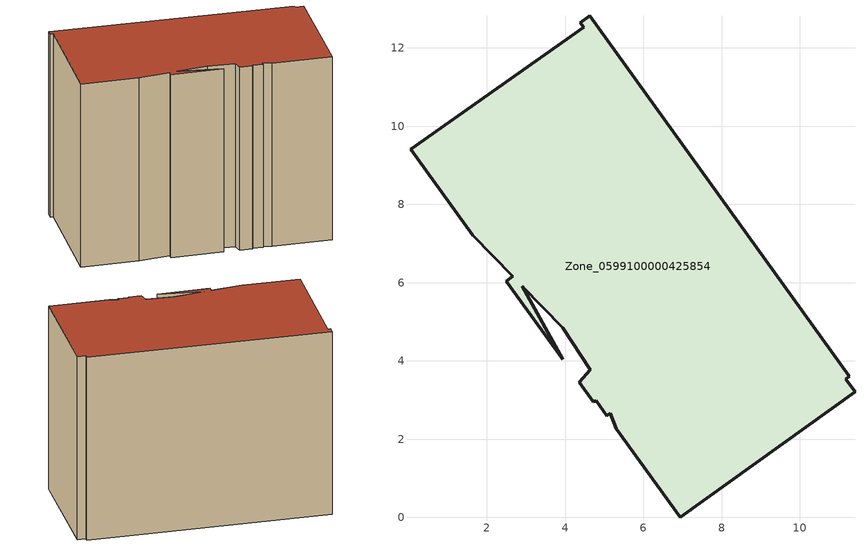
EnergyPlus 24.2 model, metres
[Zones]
Zone_0599100000425854
 floor ground (C_G): 3.93,4.84 2.9,5.91 3.94,4.04 2.49,6.03 2.66,6.16 1.64,7.21 0.05,9.41 4.47,12.53 4.38,12.64 4.63,12.82 11.26,3.61 11.18,3.52 11.41,3.21 6.95,0 5.31,2.26 5.15,2.66 5.06,2.6 4.79,2.98 4.72,2.95 4.36,3.45 4.64,3.78 z0
 wall outside (C_F): 11.26,3.61 4.63,12.82 4.38,12.64 4.47,12.53 0.05,9.41 1.64,7.21 2.66,6.16 2.49,6.03 3.94,4.04 2.9,5.91 3.93,4.84 4.64,3.78 4.36,3.45 4.72,2.95 4.79,2.98 5.06,2.6 5.15,2.66 5.31,2.26 6.95,0 11.41,3.21 11.18,3.52 11.26,3.61 z0:9.09
 roof outside (C_R): 2.9,5.91 3.93,4.84 4.64,3.78 4.36,3.45 4.72,2.95 4.79,2.98 5.06,2.6 5.15,2.66 5.31,2.26 6.95,0 11.41,3.21 11.18,3.52 11.26,3.61 4.63,12.82 4.38,12.64 4.47,12.53 0.05,9.41 1.64,7.21 2.66,6.16 2.49,6.03 3.94,4.04 z9.09
[BUILDING]
Pand.0599100000425854: North Axis=0; Terrain=City; Loads Convergence Tolerance Value=0.04; Temperature Convergence Tolerance Value=0.4; Solar Distribution=FullExterior; Maximum Number of Warmup Days=25; Minimum Number of Warmup Days=1
[Site:Location]
Rotterdam.The.Hague.AP_ZH_NLD Design_Conditions: Latitude=51.96; Longitude=4.45; Time Zone=1; Elevation=-4.5
[SITE:GROUNDTEMPERATURE:BUILDINGSURFACE]
18, 18, 18, 18, 18, 18, 18, 18, 18, 18, 18, 18
[MATERIAL] Thermal Absorptance=0.9; Solar Absorptance=0.7; Visible Absorptance=0.7
Name | Roughness | Thickness | Conductivity | Density | Specific Heat
G.TC.2006-2014 | MediumSmooth | 0.15 | 0.06 | 540 | 1210
F.TC.2006-2014 | Rough | 0.3 | 0.12 | 1920 | 840
R.TC.2006-2014 | MediumRough | 0.2 | 0.08 | 1500 | 1000
[CONSTRUCTION]
C_G: G.TC.2006-2014
C_F: F.TC.2006-2014
C_R: R.TC.2006-2014
[ZONE]
Zone_0599100000425854: Type=1; Multiplier=1; Ceiling Height=Autocalculate; Volume=Autocalculate; Floor Area=autocalculate; Part of Total Floor Area=Yes
[ZONEINFILTRATION:DESIGNFLOWRATE]
Infil_Zone_0599100000425854: Zone or ZoneList or Space or SpaceList=Zone_0599100000425854; Schedule=AlwaysOn; Design Flow Rate Calculation Method=Flow/Area; Flow Rate per Floor Area=0.0015; Constant Term Coefficient=1; Temperature Term Coefficient=0; Velocity Term Coefficient=0; Velocity Squared Term Coefficient=0
[HVACTEMPLATE:ZONE:IDEALLOADSAIRSYSTEM]
Zone_0599100000425854: Maximum Heating Supply Air Temperature=50; Minimum Cooling Supply Air Temperature=13; Maximum Heating Supply Air Humidity Ratio=0.0156; Minimum Cooling Supply Air Humidity Ratio=0.0077; Heating Limit=NoLimit; Cooling Limit=NoLimit; Dehumidification Control Type=ConstantSensibleHeatRatio; Cooling Sensible Heat Ratio=0.7; Dehumidification Setpoint=60; Humidification Control Type=None; Humidification Setpoint=30; Outdoor Air Method=None; Outdoor Air Flow Rate per Person=0.00944; Outdoor Air Flow Rate per Zone Floor Area=0; Outdoor Air Flow Rate per Zone=0; Demand Controlled Ventilation Type=None; Outdoor Air Economizer Type=NoEconomizer; Heat Recovery Type=None; Sensible Heat Recovery Effectiveness=0.7; Latent Heat Recovery Effectiveness=0.65
[ZONECONTROL:THERMOSTAT]
ThermostatControl_Zone_0599100000425854: Zone or ZoneList=Zone_0599100000425854; Control Type Schedule=DualSetpointControlType; Control 1=Thermostat_Zone_0599100000425854; Temperature Difference Between Cutout And Setpoint=0
[THERMOSTATSETPOINT:DUALSETPOINT]
Thermostat_Zone_0599100000425854: Heating Setpoint Temperature Schedule=HeatingSetpoint_Zone_0599100000425854; Cooling Setpoint Temperature Schedule=CoolingSetpoint_Zone_0599100000425854
[SCHEDULE:COMPACT]
HeatingSetpoint_Zone_0599100000425854: Through: 12/31, For: AllDays, Until: 24:00, 21
CoolingSetpoint_Zone_0599100000425854: Through: 12/31, For: AllDays, Until: 24:00, 24
DualSetpointControlType: Through: 12/31, For: AllDays, Until: 24:00, 4
AlwaysOn: Through: 12/31, For: AllDays, Until: 24:00, 1
